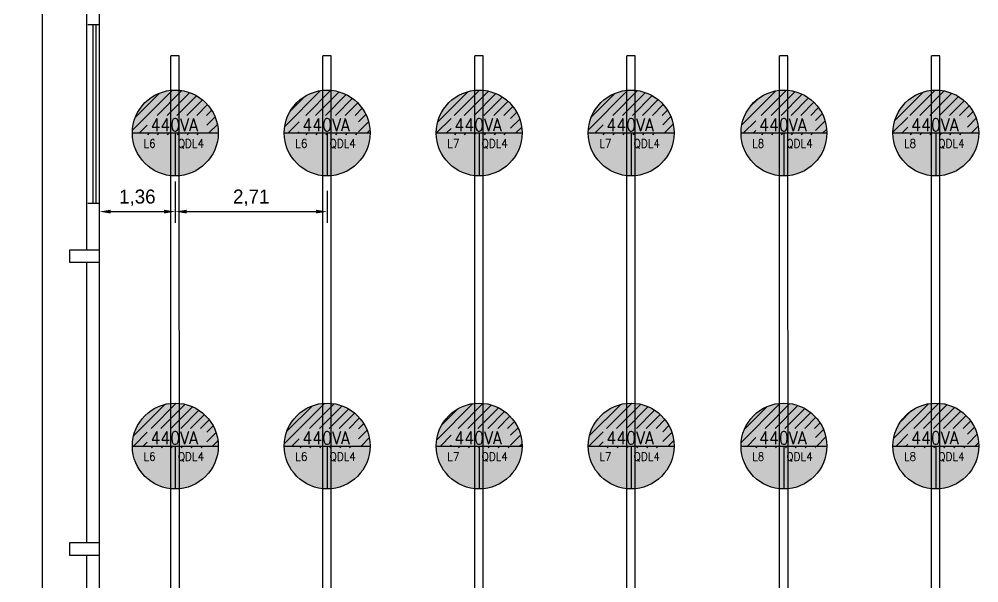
# Model space of a CAD drawing. Extents: x 103 to 641, y -58 to 322.
# Drawn here: x 355.34 to 372.47, y 39.42 to 49.49 of the extents above; entities that cross this region are included whole.
import ezdxf

# ---------------------------------------------------------------- set-up
doc = ezdxf.new("R2010")
doc.units = 0
doc.header["$MEASUREMENT"] = 0
for name, color, linetype in [('_ARQ', 5, 'Continuous'), ('_COTAS', 4, 'Continuous'), ('_ELT-ELETROCALHAS', 1, 'Continuous'), ('_ELT-LUMINARIAS', 3, 'Continuous'), ('_ELT-MÁQUINAS', 3, 'Continuous')]:
    doc.layers.add(name, color=color, linetype=linetype)
doc.styles.add('textstyle4', font='arial.ttf')
doc.styles.add('textstyle6', font='Standard')
doc.dimstyles.new('QCADDimStyle', dxfattribs={"dimscale": 0, "dimtxt": 0.25, "dimasz": 0.2, "dimexe": 0.2, "dimexo": 0.1, "dimgap": 0.1, "dimtad": 1, "dimtxsty": 'Standard', "dimcen": 2.5, "dimadec": 1, "dimazin": 3, "dimtfac": 1, "dimtmove": 2, "dimatfit": 3, "dimarcsym": 0})

# ---------------------------------------------------------------- blocks, each defined once
blk = doc.blocks.new('*D48')
at = {"layer": '_COTAS', "color": 0, "linetype": 'Continuous', "lineweight": -2, "transparency": 16777216}
for p, q in [((356.144, 50.37), (355.548, 50.37)), ((355.748, 50.17), (355.748, 22.619)), ((356.668, 22.419), (355.548, 22.419))]:
    blk.add_line(p, q, dxfattribs=at)
at = {"layer": '_COTAS', "color": 0, "linetype": 'Continuous', "transparency": 16777216}
for points in [[(355.714, 50.17), (355.781, 50.17), (355.748, 50.37)], [(355.714, 22.619), (355.781, 22.619), (355.748, 22.419)]]:
    blk.add_solid(points, dxfattribs=at)
at = {"layer": 'DEFPOINTS', "color": 0, "linetype": 'Continuous', "transparency": 16777216}
for p in [(356.244, 50.37), (355.748, 22.419), (356.768, 22.419)]:
    blk.add_point(p, dxfattribs=at)
at = {"layer": '_COTAS', "color": 0, "linetype": 'Continuous', "transparency": 16777216, "insert": (355.502, 36.394), "char_height": 0.25, "attachment_point": 5, "rotation": 90}
blk.add_mtext('27,95', dxfattribs=at)
blk = doc.blocks.new('LAMP_Recapagem')
at = {"true_color": 0xffffff}
h = blk.add_hatch(color=7, dxfattribs=at)
h.dxf.hatch_style = 1
edge = h.paths.add_edge_path()
edge.add_arc((0, 0), 0.766, 0, 360)
at = {"layer": '_ELT-LUMINARIAS', "linetype": 'Continuous', "transparency": 33554687}
h = blk.add_hatch(dxfattribs=at)
h.set_pattern_fill('ANSI31', color=256, style=0, pattern_type=0)
h.set_pattern_definition([(45, (-325.58795, -41.82564), (-0.08838835, 0.08838835), [])])
edge = h.paths.add_edge_path(flags=0)
edge.add_line((-0.766, 0), (0.766, 0))
edge.add_arc((0, 0), 0.766, 0, 180)
h.paths.add_polyline_path([(-0.5, -0.03), (0.562, -0.03), (0.562, 0.315), (-0.5, 0.315)], flags=0)
at = {"layer": '_ELT-LUMINARIAS', "linetype": 'Continuous'}
blk.add_circle((0, 0), 0.766, dxfattribs=at)
at = {"layer": '_ELT-MÁQUINAS', "linetype": 'Continuous'}
for p, q in [((-0.766, 0), (0.766, 0)), ((0, 0), (0, -0.766))]:
    blk.add_line(p, q, dxfattribs=at)
at = {"layer": '_ELT-LUMINARIAS', "linetype": 'Continuous', "style": 'textstyle4'}
for tag, p, height in [('990VA', (-0.442, 0.031), 0.226), ('L34', (-0.568, -0.263), 0.15), ('QDL5', (0.044, -0.263), 0.15)]:
    blk.add_attdef(tag, p, '', height=height, dxfattribs=at)
blk = doc.blocks.new('*D107')
at = {"layer": '_COTAS', "color": 0, "linetype": 'Continuous', "lineweight": -2, "transparency": 16777216}
for p, q in [((358.124, 46.588), (358.124, 45.85)), ((356.768, 46.421), (356.768, 45.85)), ((356.968, 46.05), (357.924, 46.05))]:
    blk.add_line(p, q, dxfattribs=at)
at = {"layer": '_COTAS', "color": 0, "linetype": 'Continuous', "transparency": 16777216}
for points in [[(356.968, 46.084), (356.968, 46.017), (356.768, 46.05)], [(357.924, 46.084), (357.924, 46.017), (358.124, 46.05)]]:
    blk.add_solid(points, dxfattribs=at)
at = {"layer": 'DEFPOINTS', "color": 0, "linetype": 'Continuous', "transparency": 16777216}
for p in [(358.124, 46.688), (356.768, 46.521), (358.124, 46.05)]:
    blk.add_point(p, dxfattribs=at)
at = {"layer": '_COTAS', "color": 0, "linetype": 'Continuous', "transparency": 16777216, "insert": (357.446, 46.296), "char_height": 0.25, "attachment_point": 5}
blk.add_mtext('1,36', dxfattribs=at)
blk = doc.blocks.new('*D108')
at = {"layer": '_COTAS', "color": 0, "linetype": 'Continuous', "lineweight": -2, "transparency": 16777216}
for p, q in [((358.124, 46.43), (358.124, 45.85)), ((360.834, 46.424), (360.834, 45.85)), ((358.324, 46.05), (360.634, 46.05))]:
    blk.add_line(p, q, dxfattribs=at)
at = {"layer": '_COTAS', "color": 0, "linetype": 'Continuous', "transparency": 16777216}
for points in [[(358.324, 46.084), (358.324, 46.017), (358.124, 46.05)], [(360.634, 46.084), (360.634, 46.017), (360.834, 46.05)]]:
    blk.add_solid(points, dxfattribs=at)
at = {"layer": 'DEFPOINTS', "color": 0, "linetype": 'Continuous', "transparency": 16777216}
for p in [(358.124, 46.53), (360.834, 46.524), (360.834, 46.05)]:
    blk.add_point(p, dxfattribs=at)
at = {"layer": '_COTAS', "color": 0, "linetype": 'Continuous', "transparency": 16777216, "insert": (359.479, 46.296), "char_height": 0.25, "attachment_point": 5}
blk.add_mtext('2,71', dxfattribs=at)

msp = doc.modelspace()

# ---------------------------------------------------------------- linework, layer by layer
at = {"layer": '_ARQ', "linetype": 'Continuous'}
msp.add_line((356.768, 58.522), (356.768, 21.959), dxfattribs=at)
at = {"layer": '_ARQ'}
for p, q in [((356.768, 55.599), (356.768, 47.249)), ((356.539, 50.37), (356.539, 45.37)), ((356.565, 49.393), (356.768, 49.393)), ((356.65, 49.393), (356.65, 46.196)), ((356.703, 49.393), (356.703, 46.196)), ((356.768, 46.193), (356.565, 46.193)), ((356.539, 45.14), (356.539, 40.14)), ((356.539, 39.911), (356.539, 34.911))]:
    msp.add_line(p, q, dxfattribs=at)
for points in [[(356.244, 45.37), (356.768, 45.37), (356.768, 45.14), (356.244, 45.14)], [(356.244, 40.14), (356.768, 40.14), (356.768, 39.911), (356.244, 39.911)]]:
    msp.add_lwpolyline(points, close=True, dxfattribs=at)
at = {"layer": '_ELT-ELETROCALHAS', "linetype": 'Continuous'}
for p, q in [((358.05, 25.16), (358.045, 48.833)), ((358.195, 48.832), (358.045, 48.833)), ((358.2, 25.16), (358.195, 48.832)), ((360.759, 25.16), (360.755, 48.833)), ((360.905, 48.832), (360.755, 48.833)), ((360.909, 25.16), (360.905, 48.832)), ((363.472, 25.16), (363.468, 48.833)), ((363.618, 48.832), (363.468, 48.833)), ((363.622, 25.16), (363.618, 48.832)), ((366.187, 25.16), (366.182, 48.833)), ((366.332, 48.832), (366.182, 48.833)), ((366.337, 25.16), (366.332, 48.832)), ((368.912, 25.16), (368.908, 48.833)), ((369.058, 48.832), (368.908, 48.833)), ((369.062, 25.16), (369.058, 48.832)), ((371.625, 25.16), (371.62, 48.833)), ((371.77, 48.832), (371.62, 48.833)), ((371.775, 25.16), (371.77, 48.832))]:
    msp.add_line(p, q, dxfattribs=at)

# ---------------------------------------------------------------- block references
at = {"layer": '_ELT-LUMINARIAS', "linetype": 'Continuous'}
ref = msp.add_blockref('LAMP_Recapagem', (358.124, 47.454), dxfattribs=at)
ref.add_attrib('L34', 'L6', (357.556, 47.191), dxfattribs={"linetype": 'Continuous', "height": 0.1501, "style": 'textstyle6'})
ref.add_attrib('QDL5', 'QDL4', (358.168, 47.191), dxfattribs={"linetype": 'Continuous', "height": 0.1501, "style": 'textstyle6'})
ref.add_attrib('990VA', '440VA', (357.682, 47.485), dxfattribs={"linetype": 'Continuous', "height": 0.2256, "style": 'textstyle6'})
ref = msp.add_blockref('LAMP_Recapagem', (360.834, 47.454), dxfattribs=at)
ref.add_attrib('L34', 'L6', (360.266, 47.191), dxfattribs={"linetype": 'Continuous', "height": 0.1501, "style": 'textstyle6'})
ref.add_attrib('QDL5', 'QDL4', (360.878, 47.191), dxfattribs={"linetype": 'Continuous', "height": 0.1501, "style": 'textstyle6'})
ref.add_attrib('990VA', '440VA', (360.392, 47.485), dxfattribs={"linetype": 'Continuous', "height": 0.2256, "style": 'textstyle6'})
ref = msp.add_blockref('LAMP_Recapagem', (363.547, 47.454), dxfattribs=at)
ref.add_attrib('L34', 'L7', (362.979, 47.191), dxfattribs={"linetype": 'Continuous', "height": 0.1501, "style": 'textstyle6'})
ref.add_attrib('QDL5', 'QDL4', (363.591, 47.191), dxfattribs={"linetype": 'Continuous', "height": 0.1501, "style": 'textstyle6'})
ref.add_attrib('990VA', '440VA', (363.105, 47.485), dxfattribs={"linetype": 'Continuous', "height": 0.2256, "style": 'textstyle6'})
ref = msp.add_blockref('LAMP_Recapagem', (366.261, 47.454), dxfattribs=at)
ref.add_attrib('L34', 'L7', (365.693, 47.191), dxfattribs={"linetype": 'Continuous', "height": 0.1501, "style": 'textstyle6'})
ref.add_attrib('QDL5', 'QDL4', (366.305, 47.191), dxfattribs={"linetype": 'Continuous', "height": 0.1501, "style": 'textstyle6'})
ref.add_attrib('990VA', '440VA', (365.819, 47.485), dxfattribs={"linetype": 'Continuous', "height": 0.2256, "style": 'textstyle6'})
ref = msp.add_blockref('LAMP_Recapagem', (368.987, 47.454), dxfattribs=at)
ref.add_attrib('L34', 'L8', (368.419, 47.191), dxfattribs={"linetype": 'Continuous', "height": 0.1501, "style": 'textstyle6'})
ref.add_attrib('QDL5', 'QDL4', (369.031, 47.191), dxfattribs={"linetype": 'Continuous', "height": 0.1501, "style": 'textstyle6'})
ref.add_attrib('990VA', '440VA', (368.545, 47.485), dxfattribs={"linetype": 'Continuous', "height": 0.2256, "style": 'textstyle6'})
ref = msp.add_blockref('LAMP_Recapagem', (371.699, 47.454), dxfattribs=at)
ref.add_attrib('L34', 'L8', (371.131, 47.191), dxfattribs={"linetype": 'Continuous', "height": 0.1501, "style": 'textstyle6'})
ref.add_attrib('QDL5', 'QDL4', (371.743, 47.191), dxfattribs={"linetype": 'Continuous', "height": 0.1501, "style": 'textstyle6'})
ref.add_attrib('990VA', '440VA', (371.257, 47.485), dxfattribs={"linetype": 'Continuous', "height": 0.2256, "style": 'textstyle6'})
ref = msp.add_blockref('LAMP_Recapagem', (358.124, 41.865), dxfattribs=at)
ref.add_attrib('L34', 'L6', (357.556, 41.602), dxfattribs={"linetype": 'Continuous', "height": 0.1501, "style": 'textstyle6'})
ref.add_attrib('QDL5', 'QDL4', (358.168, 41.602), dxfattribs={"linetype": 'Continuous', "height": 0.1501, "style": 'textstyle6'})
ref.add_attrib('990VA', '440VA', (357.682, 41.896), dxfattribs={"linetype": 'Continuous', "height": 0.2256, "style": 'textstyle6'})
ref = msp.add_blockref('LAMP_Recapagem', (360.834, 41.865), dxfattribs=at)
ref.add_attrib('L34', 'L6', (360.266, 41.602), dxfattribs={"linetype": 'Continuous', "height": 0.1501, "style": 'textstyle6'})
ref.add_attrib('QDL5', 'QDL4', (360.878, 41.602), dxfattribs={"linetype": 'Continuous', "height": 0.1501, "style": 'textstyle6'})
ref.add_attrib('990VA', '440VA', (360.392, 41.896), dxfattribs={"linetype": 'Continuous', "height": 0.2256, "style": 'textstyle6'})
ref = msp.add_blockref('LAMP_Recapagem', (363.547, 41.865), dxfattribs=at)
ref.add_attrib('L34', 'L7', (362.979, 41.602), dxfattribs={"linetype": 'Continuous', "height": 0.1501, "style": 'textstyle6'})
ref.add_attrib('QDL5', 'QDL4', (363.591, 41.602), dxfattribs={"linetype": 'Continuous', "height": 0.1501, "style": 'textstyle6'})
ref.add_attrib('990VA', '440VA', (363.105, 41.896), dxfattribs={"linetype": 'Continuous', "height": 0.2256, "style": 'textstyle6'})
ref = msp.add_blockref('LAMP_Recapagem', (366.261, 41.865), dxfattribs=at)
ref.add_attrib('L34', 'L7', (365.693, 41.602), dxfattribs={"linetype": 'Continuous', "height": 0.1501, "style": 'textstyle6'})
ref.add_attrib('QDL5', 'QDL4', (366.305, 41.602), dxfattribs={"linetype": 'Continuous', "height": 0.1501, "style": 'textstyle6'})
ref.add_attrib('990VA', '440VA', (365.819, 41.896), dxfattribs={"linetype": 'Continuous', "height": 0.2256, "style": 'textstyle6'})
ref = msp.add_blockref('LAMP_Recapagem', (368.987, 41.865), dxfattribs=at)
ref.add_attrib('L34', 'L8', (368.419, 41.602), dxfattribs={"linetype": 'Continuous', "height": 0.1501, "style": 'textstyle6'})
ref.add_attrib('QDL5', 'QDL4', (369.031, 41.602), dxfattribs={"linetype": 'Continuous', "height": 0.1501, "style": 'textstyle6'})
ref.add_attrib('990VA', '440VA', (368.545, 41.896), dxfattribs={"linetype": 'Continuous', "height": 0.2256, "style": 'textstyle6'})
ref = msp.add_blockref('LAMP_Recapagem', (371.699, 41.865), dxfattribs=at)
ref.add_attrib('L34', 'L8', (371.131, 41.602), dxfattribs={"linetype": 'Continuous', "height": 0.1501, "style": 'textstyle6'})
ref.add_attrib('QDL5', 'QDL4', (371.743, 41.602), dxfattribs={"linetype": 'Continuous', "height": 0.1501, "style": 'textstyle6'})
ref.add_attrib('990VA', '440VA', (371.257, 41.896), dxfattribs={"linetype": 'Continuous', "height": 0.2256, "style": 'textstyle6'})

# ---------------------------------------------------------------- dimensions: what is measured, and where the dimension line sits
at = {"layer": '_COTAS', "linetype": 'Continuous'}
dim = msp.add_linear_dim(base=(355.748, 22.419), p1=(356.244, 50.37), p2=(356.768, 22.419), angle=90, dimstyle='QCADDimStyle', override={"dimscale": 1, "dimtoh": 0, "dimsah": 1, "dimcen": 0.2, "dimtdec": 2, "dimtofl": 1}, dxfattribs=at)
dim.commit()
dim.dimension.update_dxf_attribs({"geometry": '*D48', "text_midpoint": (355.502, 36.394)})
for base, p1, p2, picture, middle in [((358.124, 46.05), (356.768, 46.521), (358.124, 46.688), '*D107', (357.446, 46.296)), ((360.834, 46.05), (358.124, 46.53), (360.834, 46.524), '*D108', (359.479, 46.296))]:
    dim = msp.add_linear_dim(base=base, p1=p1, p2=p2, dimstyle='QCADDimStyle', override={"dimscale": 1, "dimtoh": 0, "dimsah": 1, "dimcen": 0.2, "dimtdec": 2, "dimtofl": 1}, dxfattribs=at)
    dim.commit()
    dim.dimension.update_dxf_attribs({"geometry": picture, "text_midpoint": middle})

doc.saveas('drawing.dxf')
